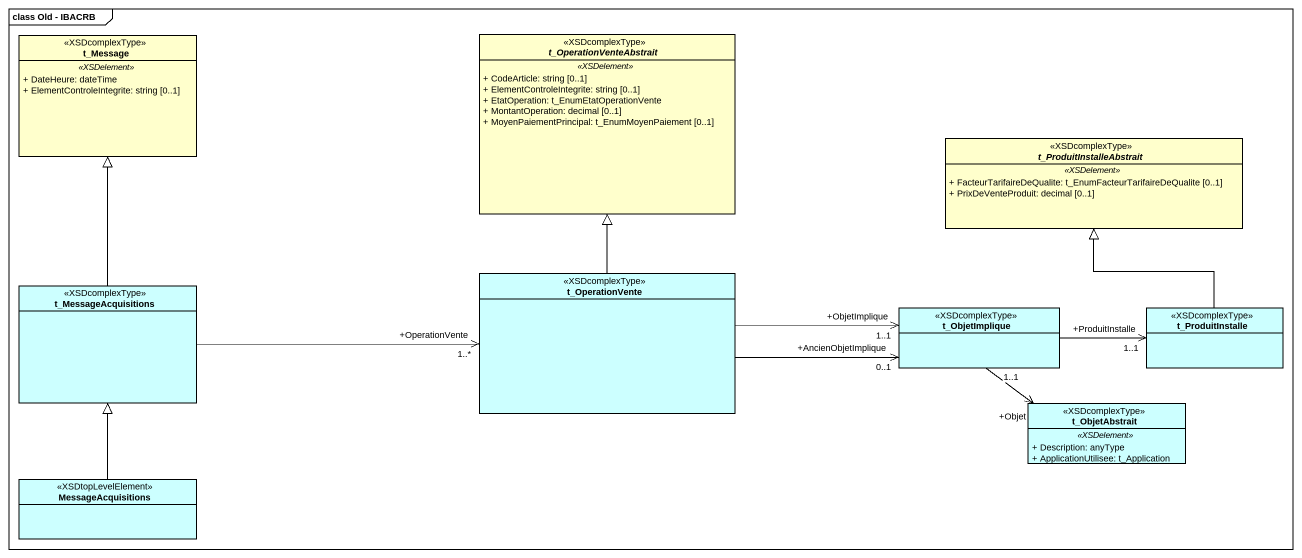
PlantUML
@startuml
mainframe class Old - IBACRB
hide circle
hide empty members
skinparam classAttributeIconSize 0
class t_Message <<XSDcomplexType>> {
  .. <<XSDelement>> ..
  + DateHeure: dateTime
  + ElementControleIntegrite: string [0..1]
}
abstract class t_OperationVenteAbstrait <<XSDcomplexType>> {
  .. <<XSDelement>> ..
  + CodeArticle: string [0..1]
  + ElementControleIntegrite: string [0..1]
  + EtatOperation: t_EnumEtatOperationVente
  + MontantOperation: decimal [0..1]
  + MoyenPaiementPrincipal: t_EnumMoyenPaiement [0..1]
}
abstract class t_ProduitInstalleAbstrait <<XSDcomplexType>> {
  .. <<XSDelement>> ..
  + FacteurTarifaireDeQualite: t_EnumFacteurTarifaireDeQualite [0..1]
  + PrixDeVenteProduit: decimal [0..1]
}
class t_MessageAcquisitions <<XSDcomplexType>> #CCFFFF
class t_OperationVente <<XSDcomplexType>> #CCFFFF
class t_ObjetImplique <<XSDcomplexType>> #CCFFFF
class t_ProduitInstalle <<XSDcomplexType>> #CCFFFF
class t_ObjetAbstrait <<XSDcomplexType>> #CCFFFF {
  .. <<XSDelement>> ..
  + Description: anyType
  + ApplicationUtilisee: t_Application
}
class MessageAcquisitions <<XSDtopLevelElement>> #CCFFFF
t_MessageAcquisitions -up-|> t_Message
t_MessageAcquisitions -right-> "+OperationVente\n1..*" t_OperationVente
t_OperationVente -up-|> t_OperationVenteAbstrait
t_OperationVente -right-> "+ObjetImplique\n1..1" t_ObjetImplique
t_OperationVente -right-> "+AncienObjetImplique\n0..1" t_ObjetImplique
t_ObjetImplique -right-> "+ProduitInstalle\n1..1" t_ProduitInstalle
t_ObjetImplique --> "+Objet\n1..1" t_ObjetAbstrait
t_ProduitInstalle -up-|> t_ProduitInstalleAbstrait
MessageAcquisitions -up-|> t_MessageAcquisitions
@enduml
